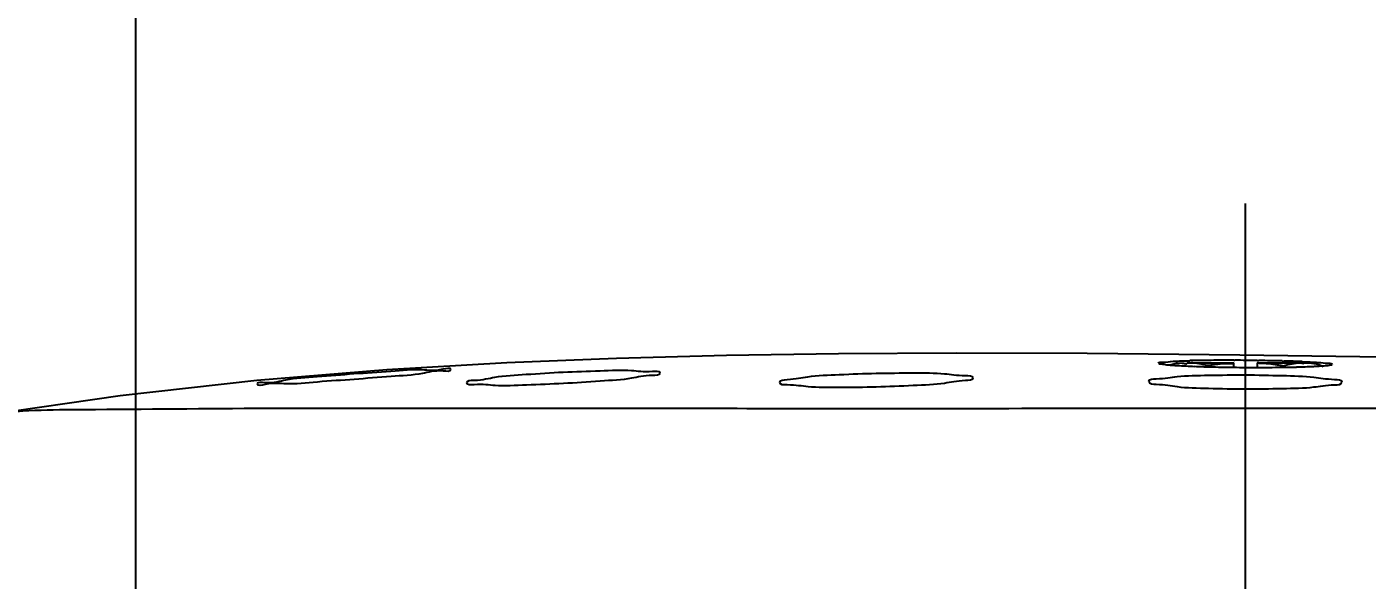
# Model space of a CAD drawing. Header units: millimetres. Extents: x 5828 to 6704, y 123 to 421.
# Drawn here: x 6406.297 to 6409.77, y 195.245 to 196.678 of the extents above; entities that cross this region are included whole.
import ezdxf

# ---------------------------------------------------------------- set-up
doc = ezdxf.new("R2010")
doc.units = ezdxf.units.MM
doc.linetypes.add('CENTER', pattern=[0.6, 0.375, -0.075, 0.075, -0.075])
for name, color, linetype in [('中心线', 7, 'Continuous'), ('外形图', 7, 'Continuous'), ('尺寸标注', 7, 'Continuous')]:
    doc.layers.add(name, color=color, linetype=linetype)
doc.styles.add('微软雅黑', font='msyh.ttc', dxfattribs={"height": 1.5})
doc.dimstyles.new('尺寸标注_1_20比例', dxfattribs={"dimtxt": 1.5, "dimasz": 1.25, "dimexe": 0.5, "dimexo": 0.4, "dimgap": 0.5, "dimtad": 1, "dimdec": 1, "dimlfac": 20, "dimdsep": 46, "dimtxsty": '微软雅黑', "dimcen": 0.09, "dimadec": 0, "dimazin": 0, "dimtp": 0.01, "dimtm": 0.01, "dimtfac": 1, "dimtdec": 1, "dimtofl": 0, "dimtmove": 0, "dimatfit": 3, "dimfxl": 1, "dimtolj": 1, "dimarcsym": 0})

# ---------------------------------------------------------------- blocks, each defined once
blk = doc.blocks.new('*D1102')
at = {"layer": 'Defpoints', "color": 0}
for p in [(6409.4545, 201.6953), (6409.4545, 196.4975), (6406.5795, 189.9086)]:
    blk.add_point(p, dxfattribs=at)
at = {"layer": '尺寸标注', "color": 0, "lineweight": -2}
for p, q in [((6406.5795, 190.3086), (6406.5795, 202.1953)), ((6409.4545, 196.8975), (6409.4545, 202.1953)), ((6405.3295, 201.6953), (6404.0795, 201.6953)), ((6410.7045, 201.6953), (6417.675, 201.6953))]:
    blk.add_line(p, q, dxfattribs=at)
at = {"layer": '尺寸标注', "color": 0}
for points in [[(6405.3295, 201.487), (6405.3295, 201.9037), (6406.5795, 201.6953)], [(6410.7045, 201.9037), (6410.7045, 201.487), (6409.4545, 201.6953)]]:
    blk.add_solid(points, dxfattribs=at)
at = {"layer": '尺寸标注', "color": 0, "insert": (6415.1519, 202.9561), "char_height": 1.5, "attachment_point": 5, "style": '微软雅黑'}
blk.add_mtext('\\A1;\\A1;{\\fAlibaba PuHuiTi 3.0 55 Regular|b0|i0|c134|p18;57.5}', dxfattribs=at)

msp = doc.modelspace()

# ---------------------------------------------------------------- linework, layer by layer
at = {"layer": '中心线', "linetype": 'CENTER', "ltscale": 5}
msp.add_line((6409.4545, 182.3461), (6409.4545, 196.4975), dxfattribs=at)
at = {"layer": '外形图', "linetype": 'ByBlock'}
for p, q in [((6407.5401, 195.808), (6407.2292, 195.7898)), ((6409.3029, 195.8086), (6409.4245, 195.8086)), ((6409.3471, 195.803), (6409.344, 195.8037)), ((6409.3535, 195.8014), (6409.3471, 195.803)), ((6409.3535, 195.7982), (6409.3535, 195.8014)), ((6409.4244, 195.8147), (6409.4269, 195.8147)), ((6409.4245, 195.7968), (6409.4245, 195.8086)), ((6409.4845, 195.8086), (6409.4845, 195.7965)), ((6409.4845, 195.8086), (6409.606, 195.8086)), ((6409.4846, 195.8143), (6409.4895, 195.8142)), ((6409.5492, 195.8131), (6409.555, 195.8129)), ((6409.5555, 195.8014), (6409.5618, 195.803)), ((6409.5555, 195.8014), (6409.5555, 195.797)), ((6409.5618, 195.803), (6409.565, 195.8037)), ((6406.9335, 195.6897), (6406.9189, 195.6897)), ((6406.9567, 195.6897), (6406.9335, 195.6897)), ((6406.962, 195.6898), (6406.9567, 195.6897)), ((6407.008, 195.6898), (6406.962, 195.6898)), ((6407.0301, 195.6898), (6407.008, 195.6898)), ((6407.0358, 195.6899), (6407.0301, 195.6898)), ((6407.0666, 195.6899), (6407.0358, 195.6899)), ((6407.0872, 195.6899), (6407.0666, 195.6899)), ((6407.2444, 195.69), (6407.2113, 195.69)), ((6407.2506, 195.69), (6407.2444, 195.69)), ((6407.275, 195.69), (6407.2506, 195.69)), ((6407.2846, 195.69), (6407.275, 195.69)), ((6407.3218, 195.6901), (6407.2846, 195.69)), ((6407.3272, 195.6901), (6407.3218, 195.6901)), ((6407.3511, 195.6901), (6407.3272, 195.6901)), ((6407.4956, 195.69), (6407.4706, 195.69)), ((6407.5504, 195.69), (6407.4956, 195.69)), ((6407.5687, 195.6899), (6407.5504, 195.69)), ((6407.577, 195.6899), (6407.5687, 195.6899)), ((6407.5896, 195.6899), (6407.577, 195.6899)), ((6407.7884, 195.6898), (6407.5896, 195.6899)), ((6407.7963, 195.6898), (6407.7884, 195.6898)), ((6407.8137, 195.6897), (6407.7963, 195.6898)), ((6407.8671, 195.6897), (6407.8137, 195.6897)), ((6407.892, 195.6897), (6407.8671, 195.6897)), ((6408.3098, 195.6894), (6408.2851, 195.6894)), ((6408.3127, 195.6894), (6408.3098, 195.6894)), ((6408.3238, 195.6894), (6408.3127, 195.6894)), ((6408.3636, 195.6894), (6408.3238, 195.6894)), ((6408.3736, 195.6894), (6408.3636, 195.6894)), ((6408.3786, 195.6894), (6408.3736, 195.6894)), ((6408.3849, 195.6894), (6408.3786, 195.6894)), ((6408.6128, 195.6894), (6408.6064, 195.6894)), ((6408.6281, 195.6894), (6408.6128, 195.6894)), ((6408.6593, 195.6894), (6408.6281, 195.6894)), ((6408.6685, 195.6894), (6408.6593, 195.6894)), ((6408.6795, 195.6894), (6408.6685, 195.6894)), ((6408.6824, 195.6894), (6408.6795, 195.6894)), ((6408.707, 195.6894), (6408.6824, 195.6894)), ((6409.2521, 195.6897), (6409.2442, 195.6897)), ((6409.2691, 195.6897), (6409.2521, 195.6897)), ((6409.2791, 195.6897), (6409.2691, 195.6897)), ((6409.3026, 195.6897), (6409.2791, 195.6897)), ((6409.3232, 195.6898), (6409.3026, 195.6897)), ((6409.3532, 195.6898), (6409.3232, 195.6898)), ((6409.4545, 195.6898), (6409.3532, 195.6898)), ((6409.5558, 195.6898), (6409.4545, 195.6898)), ((6409.5857, 195.6898), (6409.5558, 195.6898)), ((6409.6063, 195.6898), (6409.5857, 195.6898)), ((6409.6297, 195.6898), (6409.6063, 195.6898)), ((6409.6397, 195.6898), (6409.6297, 195.6898)), ((6409.6567, 195.6898), (6409.6397, 195.6898)), ((6409.6646, 195.6898), (6409.6567, 195.6898)), ((6410.2014, 195.6899), (6409.6646, 195.6898))]:
    msp.add_line(p, q, dxfattribs=at)
for points in [[(6409.8127, 195.8228), (6409.4398, 195.8282), (6409.0447, 195.8322), (6408.7048, 195.8334), (6408.4001, 195.8318), (6408.1094, 195.8274), (6407.8247, 195.8197), (6407.5401, 195.808)], [(6407.2292, 195.7898), (6406.8927, 195.7623), (6406.5383, 195.7229), (6406.1917, 195.6723)]]:
    msp.add_lwpolyline(points, dxfattribs=at)
for centre, radius, start, end in [((6409.348, 196.9398), 1.1407, 266.2064, 266.4869), ((6409.3863, 192.5272), 3.2875, 90.5676, 91.3164), ((6409.4376, 198.8374), 3.0404, 267.8278, 268.2093), ((6409.4519, 199.2834), 3.4867, 268.2039, 268.3601), ((6409.4656, 199.7799), 3.9834, 268.3666, 268.8414), ((6409.3994, 191.4363), 4.3785, 90.4419, 90.5983), ((6409.4057, 190.4664), 5.3484, 89.7995, 90.4293), ((6409.4796, 200.4722), 4.6759, 268.8418, 269.3182), ((6409.4848, 200.8774), 5.0811, 269.3143, 270.0009), ((6409.4041, 189.632), 6.1828, 89.25351, 89.78849), ((6409.4852, 200.6314), 4.8351, 269.9958, 270.4605), ((6409.415, 190.3266), 5.488, 88.598, 89.2219), ((6409.4902, 200.0137), 4.2173, 270.461, 270.9062), ((6409.4681, 192.3779), 3.4361, 87.7712, 88.5505), ((6409.4972, 199.5451), 3.7487, 270.9115, 271.0564), ((6409.5057, 199.0981), 3.3017, 271.0518, 271.4064), ((6409.5768, 196.9546), 1.1568, 272.6765, 272.9587)]:
    msp.add_arc(centre, radius, start, end, dxfattribs=at)
for points, knots in [([(6406.8948, 195.7534), (6406.8948, 195.7599), (6406.9336, 195.7539), (6406.9722, 195.7689), (6407.0553, 195.7718), (6407.1445, 195.7812), (6407.2336, 195.7851), (6407.3173, 195.7947), (6407.3554, 195.7856), (6407.3948, 195.7974), (6407.3948, 195.791)], [0, 0, 0, 0, 0.038847, 0.147499, 0.309579, 0.500576, 0.691648, 0.853737, 0.961951, 1, 1, 1, 1]), ([(6409.2295, 195.8075), (6409.2295, 195.8108), (6409.2493, 195.8089), (6409.2578, 195.8118), (6409.2671, 195.8123)], [0, 0, 0, 0, 0.261815, 1, 1, 1, 1]), ([(6409.2295, 195.8075), (6409.2295, 195.8056), (6409.2402, 195.8055), (6409.2451, 195.8039), (6409.2502, 195.8034)], [0, 0, 0, 0, 0.264852, 1, 1, 1, 1]), ([(6409.2502, 195.8034), (6409.2536, 195.8031), (6409.2611, 195.8024), (6409.2685, 195.8019), (6409.2726, 195.8016)], [0, 0, 0, 0, 0.458552, 1, 1, 1, 1]), ([(6409.2588, 195.8031), (6409.2633, 195.8043), (6409.2723, 195.8066), (6409.2816, 195.8078), (6409.2862, 195.8078)], [0, 0, 0, 0, 0.504653, 1, 1, 1, 1]), ([(6409.2862, 195.8078), (6409.2889, 195.8078), (6409.2945, 195.8074), (6409.2999, 195.8059), (6409.3026, 195.805)], [0, 0, 0, 0, 0.491904, 1, 1, 1, 1]), ([(6409.3535, 195.8014), (6409.3574, 195.8019), (6409.3654, 195.803), (6409.3734, 195.804), (6409.3774, 195.8045)], [0, 0, 0, 0, 0.499935, 1, 1, 1, 1]), ([(6409.5316, 195.8043), (6409.5355, 195.8037), (6409.5435, 195.8025), (6409.5513, 195.8009), (6409.5552, 195.8)], [0, 0, 0, 0, 0.499422, 1, 1, 1, 1]), ([(6409.6365, 195.7993), (6409.6427, 195.7996), (6409.6533, 195.8002), (6409.664, 195.8011), (6409.6685, 195.8016)], [0, 0, 0, 0, 0.576581, 1, 1, 1, 1]), ([(6409.6434, 195.8093), (6409.6524, 195.8087), (6409.6605, 195.8059), (6409.6795, 195.8074), (6409.6795, 195.8042)], [0, 0, 0, 0, 0.737798, 1, 1, 1, 1]), ([(6409.6685, 195.8016), (6409.6712, 195.802), (6409.674, 195.8027), (6409.6795, 195.8032), (6409.6795, 195.8042)], [0, 0, 0, 0, 0.730451, 1, 1, 1, 1]), ([(6407.3948, 195.791), (6407.3948, 195.7845), (6407.356, 195.7904), (6407.3173, 195.7764), (6407.2342, 195.7736), (6407.1451, 195.7644), (6407.056, 195.76), (6406.9724, 195.7503), (6406.9342, 195.7581), (6406.8948, 195.747), (6406.8948, 195.7534)], [0, 0, 0, 0, 0.038841, 0.147424, 0.30948, 0.500433, 0.691459, 0.853553, 0.961867, 1, 1, 1, 1]), ([(6407.4367, 195.7563), (6407.4367, 195.763), (6407.4743, 195.7626), (6407.5144, 195.7743), (6407.597, 195.7785), (6407.6864, 195.7851), (6407.7758, 195.7871), (6407.8589, 195.7913), (6407.8982, 195.7837), (6407.9367, 195.7884), (6407.9367, 195.7818)], [0, 0, 0, 0, 0.040207, 0.148789, 0.310443, 0.500997, 0.691621, 0.853176, 0.961078, 1, 1, 1, 1]), ([(6407.9367, 195.7818), (6407.9367, 195.7752), (6407.8988, 195.7768), (6407.8591, 195.7647), (6407.7764, 195.7609), (6407.687, 195.7537), (6407.5977, 195.7512), (6407.5146, 195.7467), (6407.4751, 195.7539), (6407.4367, 195.7498), (6407.4367, 195.7563)], [0, 0, 0, 0, 0.039819, 0.148379, 0.310062, 0.500633, 0.691282, 0.852937, 0.96094, 1, 1, 1, 1]), ([(6408.2478, 195.7574), (6408.2478, 195.7642), (6408.285, 195.7652), (6408.3257, 195.7749), (6408.4081, 195.778), (6408.4977, 195.782), (6408.5871, 195.7818), (6408.6699, 195.7825), (6408.71, 195.7745), (6408.7478, 195.776), (6408.7478, 195.7693)], [0, 0, 0, 0, 0.040626, 0.148987, 0.310392, 0.500724, 0.691032, 0.852309, 0.960249, 1, 1, 1, 1]), ([(6408.7478, 195.7693), (6408.7478, 195.7625), (6408.7103, 195.7626), (6408.67, 195.7521), (6408.5874, 195.7491), (6408.498, 195.7445), (6408.4085, 195.7443), (6408.3258, 195.7436), (6408.2854, 195.7515), (6408.2478, 195.7507), (6408.2478, 195.7574)], [0, 0, 0, 0, 0.040256, 0.148604, 0.31, 0.500314, 0.69067, 0.852032, 0.960053, 1, 1, 1, 1]), ([(6409.2045, 195.7599), (6409.2045, 195.7667), (6409.2419, 195.7667), (6409.2825, 195.7751), (6409.365, 195.776), (6409.4545, 195.7777), (6409.544, 195.7752), (6409.6265, 195.7737), (6409.6671, 195.7651), (6409.7045, 195.765), (6409.7045, 195.7582)], [0, 0, 0, 0, 0.040257, 0.148378, 0.309699, 0.499975, 0.69025, 0.851576, 0.959725, 1, 1, 1, 1]), ([(6409.2045, 195.7599), (6409.2045, 195.7532), (6409.2419, 195.7531), (6409.2824, 195.7439), (6409.3649, 195.7423), (6409.4545, 195.7399), (6409.544, 195.7419), (6409.6266, 195.7429), (6409.6669, 195.752), (6409.7045, 195.7515), (6409.7045, 195.7582)], [0, 0, 0, 0, 0.040285, 0.148483, 0.309818, 0.500115, 0.690423, 0.851768, 0.959921, 1, 1, 1, 1]), ([(6406.9189, 195.6897), (6406.7608, 195.6895), (6406.519, 195.6862), (6406.275, 195.6861), (6406.1916, 195.6724)], [0, 0, 0, 0, 0.651588, 1, 1, 1, 1])]:
    msp.add_open_spline(points, degree=3, knots=knots, dxfattribs=at)
for points in [[(6409.2671, 195.8123), (6409.2816, 195.813), (6409.2962, 195.8135), (6409.3107, 195.8138)], [(6409.2781, 195.8012), (6409.2929, 195.8003), (6409.3076, 195.7997), (6409.3224, 195.7991)], [(6409.344, 195.8037), (6409.3307, 195.8067), (6409.3162, 195.8101), (6409.3031, 195.8063)], [(6409.3774, 195.8045), (6409.3929, 195.8063), (6409.4087, 195.8074), (6409.4244, 195.8063)], [(6409.4845, 195.8079), (6409.5002, 195.8072), (6409.516, 195.8064), (6409.5316, 195.8043)], [(6409.565, 195.8037), (6409.5783, 195.8067), (6409.5928, 195.8101), (6409.6059, 195.8061)], [(6409.5868, 195.7975), (6409.6015, 195.7978), (6409.6162, 195.7983), (6409.6308, 195.799)], [(6409.6017, 195.8114), (6409.6156, 195.8109), (6409.6295, 195.8102), (6409.6434, 195.8093)], [(6409.606, 195.8086), (6409.6231, 195.8086), (6409.6413, 195.807), (6409.6562, 195.7986)], [(6407.2113, 195.69), (6407.1699, 195.69), (6407.1286, 195.69), (6407.0872, 195.6899)], [(6407.4706, 195.69), (6407.4308, 195.69), (6407.391, 195.69), (6407.3511, 195.6901)], [(6408.2851, 195.6894), (6408.1541, 195.6895), (6408.023, 195.6896), (6407.892, 195.6897)], [(6408.6064, 195.6894), (6408.5326, 195.6893), (6408.4587, 195.6894), (6408.3849, 195.6894)], [(6409.2442, 195.6897), (6409.0651, 195.6897), (6408.886, 195.6895), (6408.707, 195.6894)]]:
    msp.add_open_spline(points, degree=3, dxfattribs=at)

# ---------------------------------------------------------------- dimensions: what is measured, and where the dimension line sits
at = {"layer": '尺寸标注'}
dim = msp.add_linear_dim(base=(6409.4545, 201.6953), p1=(6406.5795, 189.9086), p2=(6409.4545, 196.4975), text='\\A1;{\\fAlibaba PuHuiTi 3.0 55 Regular|b0|i0|c134|p18;<>}', dimstyle='尺寸标注_1_20比例', dxfattribs=at)
dim.commit()
dim.dimension.update_dxf_attribs({"geometry": '*D1102', "text_midpoint": (6415.1519, 201.6953), "dimtype": 160})

doc.saveas('drawing.dxf')
